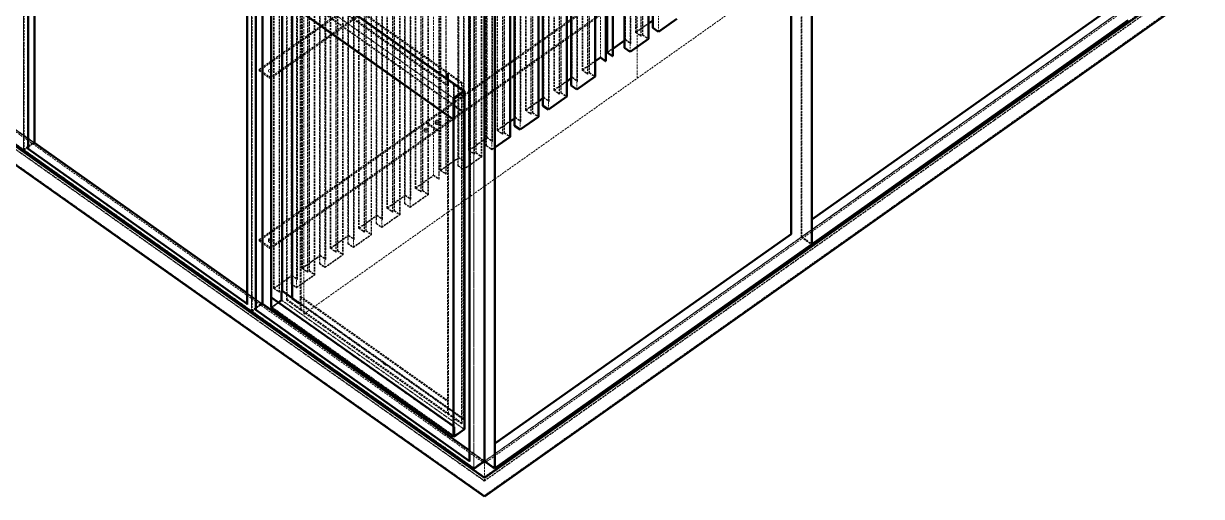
# Model space of a CAD drawing. Header units: millimetres. Extents: x 924 to 14628, y 360 to 10527.
# Drawn here: x 2402 to 4649, y 1210 to 2112 of the extents above; entities that cross this region are included whole.
import ezdxf

# ---------------------------------------------------------------- set-up
doc = ezdxf.new("R2010")
doc.units = ezdxf.units.MM
doc.linetypes.add('Hidden', pattern=[15, 5, -3, 5, -2])
for name, color, linetype, lineweight in [('Default', 7, 'Continuous', 50), ('Edges', 7, 'Hidden', 15), ('HiddenEdges', 2, 'Hidden', 15), ('HiddenSilhouettes', 2, 'Hidden', 15), ('HiddenWires', 7, 'Hidden', 15), ('Silhouettes', 7, 'Continuous', 50), ('Wires', 7, 'Hidden', 15)]:
    doc.layers.add(name, color=color, linetype=linetype, lineweight=lineweight)

# ---------------------------------------------------------------- blocks, each defined once
blk = doc.blocks.new('Isometric')
at = {"layer": 'Edges'}
for points in [[(1377.3, -2073.7), (1377.3, -383.7)], [(-2221.4, -756.4), (545.2, -2712.7)], [(3.5, -1374.9), (467.4, -1702.9)], [(76.7, -1373.9), (451.5, -1638.9)], [(545.2, -2665.3), (2369.5, -1375.3)], [(545.2, -2675.7), (2317.2, -1422.7)], [(1378.2, -2072.3), (2182.6, -1503.5)], [(451.5, -1638.9), (486.8, -1663.9)], [(466.3, -1702.1), (467.4, -1702.9)], [(-615.7, -1826.6), (-599.5, -1815.1)], [(-616.6, -1831.2), (-58, -2226.2)], [(572, -2606.7), (1351.3, -2055.7)], [(1325.3, -2047.7), (1326.1, -2048.3)], [(1351.3, -2055.7), (1376.5, -2073.5)], [(3.5, -2210.4), (467.4, -2538.4)], [(29.3, -2192.2), (288.4, -2375.5)], [(-36.8, -2241.2), (-35.9, -2240.6)], [(-35.9, -2236.6), (-19.7, -2225.1)], [(296.2, -2381), (466.3, -2501.2)], [(467.4, -2538.4), (468.5, -2537.6)]]:
    blk.add_lwpolyline(points, dxfattribs=at)
for points in [[(-627.2, -1834.3, 0), (-627.2, -144.3, 0)], [(-616.6, -1831.2, 0), (-616.6, -162.4, 0)], [(1376.5, -2073.5, 0), (1376.5, -385.2, 0)], [(1351.3, -2055.7, 0), (1351.3, -403, 0)], [(1326.1, -2048.3, 0), (1326.1, -420.8, 0)], [(-47.4, -2244.3, 0), (-47.4, -554.3, 0)], [(-36.8, -2241.2, 0), (-36.8, -572.4, 0)], [(-2221.4, -709, 0), (545.2, -2665.3, 0)], [(-2214.7, -724.2, 0), (545.2, -2675.7, 0)], [(988.2, -1532.9, 0), (988.2, -726.8, 0)], [(916.1, -1583.9, 0), (916.1, -777.8, 0)], [(840.4, -1598.6, 0), (840.4, -792.5, 0)], [(853.7, -1608, 0), (853.7, -801.9, 0)], [(871.5, -1595.4, 0), (871.5, -789.3, 0)], [(780.3, -1679.9, 0), (780.3, -873.8, 0)], [(708.2, -1730.9, 0), (708.2, -924.8, 0)], [(518.3, -2644.3, 0), (518.3, -954.3, 0)], [(571.2, -2643.7, 0), (571.2, -953.7, 0)], [(636, -1781.9, 0), (636, -975.8, 0)], [(3.5, -2235.1, 0), (3.5, -1374.9, 0)], [(545.2, -2712.7, 0), (2369.5, -1422.7, 0)], [(55, -2209.3, 0), (55, -1465.1, 0)], [(1378.2, -2011.5, 0), (2132.2, -1478.3, 0)], [(1378.2, -2036.7, 0), (2157.4, -1485.7, 0)], [(451.5, -1653.7, 0), (451.5, -1638.9, 0)], [(486.8, -1678.7, 0), (486.8, -1663.9, 0)], [(467.4, -1702.9, 0), (494.3, -1683.9, 0)], [(467.4, -1756.7, 0), (467.4, -1702.9, 0)], [(467.4, -2563.1, 0), (467.4, -1702.9, 0)], [(493.1, -1738.5, 0), (493.1, -1685.9, 0)], [(466.3, -1781.6, 0), (466.3, -1755.9, 0)], [(-616.6, -1831.2, 0), (-615.7, -1830.6, 0)], [(572, -2581.5, 0), (1326.1, -2048.3, 0)], [(572, -2642.3, 0), (1376.5, -2073.5, 0)], [(29.3, -2215.7, 0), (466.3, -2524.7, 0)], [(-36.8, -2241.2, 0), (507.7, -2626.2, 0)], [(468.5, -2561.1, 0), (493.1, -2543.7, 0)], [(493.1, -2520.2, 0), (494.3, -2519.4, 0)], [(493.1, -2543.7, 0), (493.1, -2520.2, 0)], [(545.2, -2625.3, 0), (545.2, -2545.1, 0)], [(545.2, -2667.4, 0), (545.2, -2665.3, 0)], [(545.2, -2675.7, 0), (545.2, -2667.4, 0)], [(545.2, -2714.8, 0), (545.2, -2712.7, 0)]]:
    blk.add_polyline3d(points, dxfattribs=at)
at = {"layer": 'HiddenEdges'}
for points in [[(-2212.5, -724.8), (545.2, -2674.8)], [(4.7, -1375.3), (468.5, -1703.3)], [(58.1, -1375.5), (468.2, -1665.5)], [(4.7, -1427.9), (468.5, -1755.9)], [(30.4, -1409.7), (494.3, -1737.7)], [(545.2, -2674.8), (2312.9, -1424.8)], [(1351.3, -2055.3), (2157.4, -1485.3)], [(451.5, -1638.9), (453.6, -1637.4)], [(467.4, -1666.1), (468.2, -1665.5)], [(467.4, -1721.4), (492, -1738.8)], [(-627.2, -1834.3), (-600.3, -1815.3)], [(-625.5, -1833.5), (-615.7, -1826.6)], [(-599.5, -1815.6), (-19.7, -2225.6)], [(1353, -2054.5), (1378.2, -2036.7)], [(2.4, -2234.3), (29.3, -2215.3)], [(3.5, -2235.1), (30.4, -2216.1)], [(29.3, -2215.3), (30.4, -2216.1)], [(30.4, -2191.9), (31.5, -2191.1)], [(30.4, -2216.1), (494.3, -2544.1)], [(31.5, -2191.1), (56.1, -2208.5)], [(41.4, -2215.1), (43.5, -2213.6)], [(57.3, -2210.4), (58.1, -2209.8)], [(57.3, -2210.4), (467.4, -2500.4)], [(76.7, -2208.3), (451.5, -2473.3)], [(-45.7, -2243.5), (-35.9, -2236.6)], [(-20.5, -2225.3), (545.2, -2625.3)], [(-20.5, -2226.2), (-19.7, -2225.6)], [(76.7, -2240.1), (78.8, -2238.6)], [(451.5, -2473.3), (453.6, -2471.8)], [(466.3, -2501.2), (493.1, -2520.2)], [(466.3, -2524.7), (493.1, -2543.7)], [(466.3, -2562.3), (493.1, -2543.3)], [(493.1, -2543.3), (494.3, -2544.1)], [(546.9, -2624.5), (572, -2606.7)]]:
    blk.add_lwpolyline(points, dxfattribs=at)
for points in [[(-627.2, -1832.3, 0), (-627.2, -144, 0)], [(-601.2, -1813.9, 0), (-601.2, -125.6, 0)], [(1351.3, -2055.3, 0), (1351.3, -365.3, 0)], [(1377.3, -2010.9, 0), (1377.3, -372.9, 0)], [(-21.4, -2223.9, 0), (-21.4, -535.6, 0)], [(-19.7, -2225.6, 0), (-19.7, -535.6, 0)], [(-57.1, -2225.6, 0), (-57.1, -556.8, 0)], [(-47.4, -2242.3, 0), (-47.4, -554, 0)], [(974.9, -1522.3, 0), (974.9, -716.2, 0)], [(904, -1553.6, 0), (904, -747.5, 0)], [(943.6, -1544.4, 0), (943.6, -738.3, 0)], [(948.6, -1540.9, 0), (948.6, -734.8, 0)], [(902.8, -1573.3, 0), (902.8, -767.2, 0)], [(917.3, -1563, 0), (917.3, -756.9, 0)], [(807.9, -1640.4, 0), (807.9, -834.3, 0)], [(812.8, -1636.9, 0), (812.8, -830.8, 0)], [(767, -1669.3, 0), (767, -863.2, 0)], [(768.3, -1649.6, 0), (768.3, -843.5, 0)], [(781.6, -1659, 0), (781.6, -852.9, 0)], [(696.1, -1700.6, 0), (696.1, -894.5, 0)], [(735.7, -1691.4, 0), (735.7, -885.3, 0)], [(740.7, -1687.9, 0), (740.7, -881.8, 0)], [(694.9, -1720.3, 0), (694.9, -914.2, 0)], [(709.4, -1710, 0), (709.4, -903.9, 0)], [(508.6, -2625.6, 0), (508.6, -956.8, 0)], [(518.3, -2642.3, 0), (518.3, -954, 0)], [(544.3, -2623.9, 0), (544.3, -935.6, 0)], [(571.2, -2580.9, 0), (571.2, -942.9, 0)], [(624, -1751.6, 0), (624, -945.5, 0)], [(637.3, -1761, 0), (637.3, -954.9, 0)], [(663.6, -1742.4, 0), (663.6, -936.3, 0)], [(668.6, -1738.9, 0), (668.6, -932.8, 0)], [(591.5, -1793.4, 0), (591.5, -987.3, 0)], [(596.4, -1789.9, 0), (596.4, -983.8, 0)], [(622.7, -1771.3, 0), (622.7, -965.2, 0)], [(550.6, -1822.3, 0), (550.6, -1016.2, 0)], [(551.9, -1802.6, 0), (551.9, -996.5, 0)], [(565.2, -1812, 0), (565.2, -1005.9, 0)], [(479.8, -1853.6, 0), (479.8, -1047.5, 0)], [(519.4, -1844.4, 0), (519.4, -1038.3, 0)], [(524.3, -1840.9, 0), (524.3, -1034.8, 0)], [(563.9, -1832.9, 0), (563.9, -1026.8, 0)], [(478.5, -1873.3, 0), (478.5, -1067.2, 0)], [(491.8, -1883.9, 0), (491.8, -1077.8, 0)], [(493.1, -1863, 0), (493.1, -1056.9, 0)], [(416.1, -1898.6, 0), (416.1, -1092.5, 0)], [(429.4, -1908, 0), (429.4, -1101.9, 0)], [(447.2, -1895.4, 0), (447.2, -1089.3, 0)], [(383.6, -1940.4, 0), (383.6, -1134.3, 0)], [(388.6, -1936.9, 0), (388.6, -1130.8, 0)], [(342.7, -1969.3, 0), (342.7, -1163.2, 0)], [(344, -1949.6, 0), (344, -1143.5, 0)], [(357.3, -1959, 0), (357.3, -1152.9, 0)], [(271.9, -2000.6, 0), (271.9, -1194.5, 0)], [(311.5, -1991.4, 0), (311.5, -1185.3, 0)], [(316.4, -1987.9, 0), (316.4, -1181.8, 0)], [(356, -1979.9, 0), (356, -1173.8, 0)], [(270.6, -2020.3, 0), (270.6, -1214.2, 0)], [(283.9, -2030.9, 0), (283.9, -1224.8, 0)], [(285.2, -2010, 0), (285.2, -1203.9, 0)], [(-1406.4, -1245.3, 0), (-600.3, -1815.3, 0)], [(-1405.6, -1245.6, 0), (-599.5, -1815.6, 0)], [(199.8, -2051.6, 0), (199.8, -1245.5, 0)], [(213.1, -2061, 0), (213.1, -1254.9, 0)], [(239.4, -2042.4, 0), (239.4, -1236.3, 0)], [(244.3, -2038.9, 0), (244.3, -1232.8, 0)], [(167.2, -2093.4, 0), (167.2, -1287.3, 0)], [(172.2, -2089.9, 0), (172.2, -1283.8, 0)], [(198.5, -2071.3, 0), (198.5, -1265.2, 0)], [(211.8, -2081.9, 0), (211.8, -1275.8, 0)], [(126.4, -2122.3, 0), (126.4, -1316.2, 0)], [(127.6, -2102.6, 0), (127.6, -1296.5, 0)], [(140.9, -2112, 0), (140.9, -1305.9, 0)], [(43.5, -2213.6, 0), (43.5, -1347.4, 0)], [(55.5, -2153.6, 0), (55.5, -1347.5, 0)], [(95.1, -2144.4, 0), (95.1, -1338.3, 0)], [(100.1, -2140.9, 0), (100.1, -1334.8, 0)], [(139.7, -2132.9, 0), (139.7, -1326.8, 0)], [(29.3, -2215.3, 0), (29.3, -1355.1, 0)], [(54.2, -2173.3, 0), (54.2, -1367.2, 0)], [(57.3, -2210.4, 0), (57.3, -1376.1, 0)], [(67.5, -2183.9, 0), (67.5, -1377.8, 0)], [(68.8, -2163, 0), (68.8, -1356.9, 0)], [(23, -2195.4, 0), (23, -1389.3, 0)], [(76.7, -2240.1, 0), (76.7, -1388.7, 0)], [(78.8, -1404.2, 0), (453.6, -1669.2, 0)], [(31.5, -2191.1, 0), (31.5, -1411.6, 0)], [(453.6, -2503.6, 0), (453.6, -1637.4, 0)], [(0.7, -1652.3, 0), (0.7, -1648.8, 0)], [(451.5, -1670.7, 0), (451.5, -1653.7, 0)], [(466.3, -1666.9, 0), (467.4, -1666.1, 0)], [(466.3, -1755.9, 0), (466.3, -1666.9, 0)], [(468.2, -2499.8, 0), (468.2, -1665.5, 0)], [(486.8, -1663.9, 0), (489, -1662.4, 0)], [(486.8, -2530.1, 0), (486.8, -1678.7, 0)], [(493.1, -2543.3, 0), (493.1, -1683.1, 0)], [(468.5, -2500.1, 0), (468.5, -1720.6, 0)], [(492, -1738.8, 0), (493.1, -1738, 0)], [(396.7, -1765.1, 0), (396.7, -1761.6, 0)], [(492, -2518.3, 0), (492, -1738.8, 0)], [(-600.3, -1816.2, 0), (-600.3, -1781.6, 0)], [(-600.3, -1815.3, 0), (-20.5, -2225.3, 0)], [(-600.3, -1816.2, 0), (-599.5, -1815.6, 0)], [(1378.2, -2011.5, 0), (1378.2, -2011.5, 0)], [(545.2, -2625.3, 0), (1351.3, -2055.3, 0)], [(1351.3, -2055.3, 0), (1377.3, -2073.7, 0)], [(0.7, -2085.1, 0), (0.7, -2081.6, 0)], [(4.7, -2233.1, 0), (4.7, -2209.6, 0)], [(43.5, -2213.6, 0), (78.8, -2238.6, 0)], [(56.1, -2211.2, 0), (57.3, -2210.4, 0)], [(-19.7, -2225.6, 0), (546, -2625.6, 0)], [(78.8, -2238.6, 0), (453.6, -2503.6, 0)], [(453.6, -2503.6, 0), (489, -2528.6, 0)], [(467.4, -2500.9, 0), (468.5, -2500.1, 0)], [(468.5, -2500.1, 0), (493.1, -2517.5, 0)], [(572, -2581.5, 0), (572, -2581.5, 0)], [(545.2, -2626.2, 0), (545.2, -2625.3, 0)], [(545.2, -2674.8, 0), (545.2, -2625.3, 0)], [(545.2, -2667.4, 0), (545.2, -2630.4, 0)]]:
    blk.add_polyline3d(points, dxfattribs=at)
at = {"layer": 'HiddenSilhouettes'}
for points in [[(-2212.5, -675.3), (545.2, -2625.3)], [(-1406.4, -1246.2), (-600.3, -1816.2)], [(-27.6, -1628.8), (396.7, -1328.8)], [(0.7, -1648.8), (425, -1348.8)], [(0.7, -1652.3), (425, -1352.3)], [(29.3, -1357.9), (493.1, -1685.9)], [(57.3, -1376.1), (467.4, -1666.1)], [(545.2, -2625.3), (2312.9, -1375.3)], [(545.2, -2630.4), (2317.2, -1377.4)], [(76.7, -1405.7), (451.5, -1670.7)], [(29.3, -1410.5), (493.1, -1738.5)], [(396.7, -1761.6), (821, -1461.6)], [(396.7, -1765.1), (821, -1465.1)], [(425, -1781.6), (849.2, -1481.6)], [(425, -1785.1), (849.2, -1485.1)], [(931.2, -1534.4), (962.7, -1512.1)], [(974, -1522.9), (974.9, -1522.3)], [(988.2, -1531.7), (1033.2, -1499.9)], [(857.4, -1585.4), (904, -1552.4)], [(904, -1552.4), (918.2, -1562.4)], [(916.1, -1582.7), (961, -1550.9)], [(929.5, -1534.4), (943.6, -1544.4)], [(943.6, -1544.4), (944.5, -1543.8)], [(947.7, -1541.5), (948.6, -1540.9)], [(947.7, -1541.5), (961, -1550.9)], [(948.6, -1540.9), (962.7, -1550.9)], [(859.1, -1585.4), (872.4, -1576)], [(859.1, -1585.4), (872.4, -1594.8)], [(901.9, -1573.9), (902.8, -1573.3)], [(902.8, -1573.3), (916.1, -1582.7)], [(917.3, -1563), (918.2, -1562.4)], [(795.4, -1630.4), (827, -1608.1)], [(453.6, -1637.4), (489, -1662.4)], [(780.3, -1678.7), (825.3, -1646.9)], [(793.7, -1630.4), (807.9, -1640.4)], [(812, -1637.5), (825.3, -1646.9)], [(451.5, -1670.7), (453.6, -1669.2)], [(721.6, -1681.4), (768.3, -1648.4)], [(723.3, -1681.4), (754.8, -1659.1)], [(766.2, -1651.1), (768.3, -1649.6)], [(766.2, -1669.9), (767, -1669.3)], [(767, -1669.3), (780.3, -1678.7)], [(768.3, -1648.4), (782.4, -1658.4)], [(781.6, -1659), (782.4, -1658.4)], [(649.5, -1732.4), (696.1, -1699.4)], [(694, -1702.1), (696.1, -1700.6)], [(696.1, -1699.4), (710.3, -1709.4)], [(696.1, -1700.6), (709.4, -1710)], [(721.6, -1681.4), (735.7, -1691.4)], [(735.7, -1691.4), (736.6, -1690.8)], [(739.8, -1688.5), (740.7, -1687.9)], [(740.7, -1687.9), (754.8, -1697.9)], [(468.5, -1720.6), (493.1, -1738)], [(649.5, -1732.4), (663.6, -1742.4)], [(651.2, -1732.4), (682.7, -1710.1)], [(651.2, -1732.4), (664.5, -1741.8)], [(-27.6, -2061.6), (396.7, -1761.6)], [(396.7, -1761.6), (425, -1781.6)], [(396.7, -1765.1), (425, -1785.1)], [(420.1, -1764.2), (421.4, -1762.6), (423.7, -1761.7), (426.3, -1761.7), (428.5, -1762.6), (429.8, -1764.2), (429.8, -1766), (428.5, -1767.6), (426.3, -1768.5), (423.7, -1768.5), (421.4, -1767.6), (420.1, -1766)], [(579, -1783.4), (610.6, -1761.1)], [(624, -1750.4), (638.2, -1760.4)], [(624, -1751.6), (637.3, -1761)], [(636, -1780.7), (681, -1748.9)], [(637.3, -1761), (638.2, -1760.4)], [(667.7, -1739.5), (668.6, -1738.9)], [(668.6, -1738.9), (682.7, -1748.9)], [(0.7, -2081.6), (425, -1781.6)], [(391.9, -1784.2), (393.2, -1782.6), (395.4, -1781.7), (398, -1781.7), (400.2, -1782.6), (401.5, -1784.2), (401.5, -1786), (400.2, -1787.6), (398, -1788.5), (395.4, -1788.5), (393.2, -1787.6), (391.9, -1786)], [(577.4, -1783.4), (591.5, -1793.4)], [(595.6, -1790.5), (596.4, -1789.9)], [(595.6, -1790.5), (608.9, -1799.9)], [(596.4, -1789.9), (610.6, -1799.9)], [(621.9, -1771.9), (622.7, -1771.3)], [(-600.3, -1816.2), (-20.5, -2226.2)], [(505.2, -1834.4), (551.9, -1801.4)], [(506.9, -1834.4), (551.9, -1802.6)], [(549.8, -1822.9), (563.9, -1832.9)], [(550.6, -1822.3), (563.9, -1831.7)], [(551.9, -1801.4), (566, -1811.4)], [(551.9, -1802.6), (565.2, -1812)], [(563.9, -1831.7), (608.9, -1799.9)], [(563.9, -1832.9), (572, -1827.2)], [(565.2, -1812), (566, -1811.4)], [(-627.2, -1832.3), (-627.2, -1832.3)], [(434.8, -1885.4), (479.8, -1853.6)], [(479.8, -1852.4), (493.9, -1862.4)], [(479.8, -1853.6), (493.1, -1863)], [(491.8, -1882.7), (536.8, -1850.9)], [(505.2, -1834.4), (519.4, -1844.4)], [(506.9, -1834.4), (520.2, -1843.8)], [(519.4, -1844.4), (520.2, -1843.8)], [(524.3, -1840.9), (538.5, -1850.9)], [(433.1, -1885.4), (447.2, -1895.4)], [(434.8, -1885.4), (448.1, -1894.8)], [(477.7, -1873.9), (491.8, -1883.9)], [(478.5, -1873.3), (491.8, -1882.7)], [(371.2, -1930.4), (416.1, -1898.6)], [(416.1, -1897.4), (430.3, -1907.4)], [(416.1, -1898.6), (429.4, -1908)], [(429.4, -1908), (430.3, -1907.4)], [(447.2, -1895.4), (448.1, -1894.8)], [(356, -1979.9), (402.7, -1946.9)], [(369.5, -1930.4), (383.6, -1940.4)], [(383.6, -1940.4), (384.5, -1939.8)], [(387.7, -1937.5), (388.6, -1936.9)], [(297.3, -1981.4), (344, -1948.4)], [(341.9, -1969.9), (342.7, -1969.3)], [(341.9, -1969.9), (356, -1979.9)], [(344, -1948.4), (358.1, -1958.4)], [(344, -1949.6), (357.3, -1959)], [(226.9, -2032.4), (271.9, -2000.6)], [(297.3, -1981.4), (311.5, -1991.4)], [(299, -1981.4), (312.3, -1990.8)], [(311.5, -1991.4), (312.3, -1990.8)], [(315.6, -1988.5), (328.9, -1997.9)], [(316.4, -1987.9), (330.6, -1997.9)], [(225.2, -2032.4), (239.4, -2042.4)], [(269.8, -2020.9), (270.6, -2020.3)], [(269.8, -2020.9), (283.9, -2030.9)], [(270.6, -2020.3), (283.9, -2029.7)], [(285.2, -2010), (286, -2009.4)], [(1377.3, -2010.9), (1378.2, -2010.3)], [(1377.3, -2010.9), (1378.2, -2011.5)], [(-4.1, -2064.2), (-2.8, -2062.6), (-0.6, -2061.7), (2, -2061.7), (4.2, -2062.6), (5.5, -2064.2), (5.5, -2066), (4.2, -2067.6), (2, -2068.5), (-0.6, -2068.5), (-2.8, -2067.6), (-4.1, -2066)], [(199.8, -2050.4), (213.9, -2060.4)], [(199.8, -2051.6), (213.1, -2061)], [(211.8, -2080.7), (256.8, -2048.9)], [(213.1, -2061), (213.9, -2060.4)], [(239.4, -2042.4), (240.2, -2041.8)], [(243.5, -2039.5), (244.3, -2038.9)], [(243.5, -2039.5), (256.8, -2048.9)], [(244.3, -2038.9), (258.4, -2048.9)], [(1353, -2054.5), (1378.2, -2072.3)], [(153.1, -2083.4), (167.2, -2093.4)], [(154.8, -2083.4), (168.1, -2092.8)], [(167.2, -2093.4), (168.1, -2092.8)], [(171.3, -2090.5), (172.2, -2089.9)], [(171.3, -2090.5), (184.6, -2099.9)], [(197.6, -2071.9), (198.5, -2071.3)], [(197.6, -2071.9), (211.8, -2081.9)], [(82.7, -2134.4), (127.6, -2102.6)], [(125.5, -2122.9), (126.4, -2122.3)], [(125.5, -2122.9), (139.7, -2132.9)], [(126.4, -2122.3), (139.7, -2131.7)], [(127.6, -2101.4), (141.8, -2111.4)], [(127.6, -2102.6), (140.9, -2112)], [(139.7, -2131.7), (184.6, -2099.9)], [(140.9, -2112), (141.8, -2111.4)], [(10.5, -2185.4), (55.5, -2153.6)], [(55.5, -2152.4), (69.7, -2162.4)], [(55.5, -2153.6), (68.8, -2163)], [(67.5, -2182.7), (112.5, -2150.9)], [(81, -2134.4), (95.1, -2144.4)], [(82.7, -2134.4), (96, -2143.8)], [(99.2, -2141.5), (112.5, -2150.9)], [(100.1, -2140.9), (114.2, -2150.9)], [(10.5, -2185.4), (23.8, -2194.8)], [(53.4, -2173.9), (54.2, -2173.3)], [(53.4, -2173.9), (67.5, -2183.9)], [(54.2, -2173.3), (67.5, -2182.7)], [(68.8, -2163), (69.7, -2162.4)], [(-58, -2198), (-21.4, -2223.9)], [(23, -2195.4), (23.8, -2194.8)], [(30.4, -2191.4), (30.4, -2191.4)], [(56.1, -2209.6), (494.3, -2519.4)], [(58.1, -2209.8), (468.2, -2499.8)], [(76.7, -2208.3), (78.8, -2206.8)], [(78.8, -2206.8), (453.6, -2471.8)], [(-58, -2225), (-57.1, -2225.6)], [(-47.4, -2242.3), (-21.4, -2223.9)], [(-47.4, -2244.3), (-20.5, -2225.3)], [(-20.5, -2226.2), (545.2, -2626.2)], [(4.7, -2233.1), (468.5, -2561.1)], [(76.7, -2240.1), (451.5, -2505.1)], [(451.5, -2505.1), (453.6, -2503.6)], [(451.5, -2505.1), (486.8, -2530.1)], [(466.3, -2501.2), (467.4, -2500.4)], [(467.4, -2500.4), (468.2, -2499.8)], [(467.4, -2500.9), (492, -2518.3)], [(466.3, -2536), (468.5, -2537.6)], [(492, -2518.3), (493.1, -2517.5)], [(571.2, -2580.9), (572, -2580.3)], [(545.2, -2626.2), (546, -2625.6)]]:
    blk.add_lwpolyline(points, dxfattribs=at)
for points in [[(420.1, -1760.6), (421.4, -1759.1), (423.7, -1758.1), (426.3, -1758.1), (428.5, -1759.1), (429.8, -1760.6), (429.8, -1762.5), (428.5, -1764.1), (426.3, -1765), (423.7, -1765), (421.4, -1764.1), (420.1, -1762.5)], [(391.9, -1780.6), (393.2, -1779.1), (395.4, -1778.1), (398, -1778.1), (400.2, -1779.1), (401.5, -1780.6), (401.5, -1782.5), (400.2, -1784.1), (398, -1785), (395.4, -1785), (393.2, -1784.1), (391.9, -1782.5)], [(1377.3, -2010.9)], [(-4.1, -2060.6), (-2.8, -2059.1), (-0.6, -2058.1), (2, -2058.1), (4.2, -2059.1), (5.5, -2060.6), (5.5, -2062.5), (4.2, -2064.1), (2, -2065), (-0.6, -2065), (-2.8, -2064.1), (-4.1, -2062.5)], [(56.1, -2208.5)], [(518.3, -2642.3)]]:
    blk.add_lwpolyline(points, close=True, dxfattribs=at)
for points in [[(-625.5, -1833.5, 0), (-625.5, -145.2, 0)], [(-600.3, -1815.3, 0), (-600.3, -125.3, 0)], [(1353, -2054.5, 0), (1353, -366.2, 0)], [(-45.7, -2243.5, 0), (-45.7, -555.2, 0)], [(-20.5, -2226.2, 0), (-20.5, -593.9, 0)], [(-2214.7, -678.9, 0), (545.2, -2630.4, 0)], [(929.5, -1534.4, 0), (929.5, -728.3, 0)], [(931.2, -1534.4, 0), (931.2, -728.3, 0)], [(944.5, -1543.8, 0), (944.5, -737.7, 0)], [(947.7, -1541.5, 0), (947.7, -735.4, 0)], [(961, -1550.9, 0), (961, -744.8, 0)], [(918.2, -1562.4, 0), (918.2, -756.3, 0)], [(859.1, -1585.4, 0), (859.1, -779.3, 0)], [(793.7, -1630.4, 0), (793.7, -824.3, 0)], [(795.4, -1630.4, 0), (795.4, -824.3, 0)], [(808.7, -1639.8, 0), (808.7, -833.7, 0)], [(812, -1637.5, 0), (812, -831.4, 0)], [(782.4, -1658.4, 0), (782.4, -852.3, 0)], [(825.3, -1646.9, 0), (825.3, -840.8, 0)], [(721.6, -1681.4, 0), (721.6, -875.3, 0)], [(723.3, -1681.4, 0), (723.3, -875.3, 0)], [(736.6, -1690.8, 0), (736.6, -884.7, 0)], [(739.8, -1688.5, 0), (739.8, -882.4, 0)], [(753.1, -1697.9, 0), (753.1, -891.8, 0)], [(649.5, -1732.4, 0), (649.5, -926.3, 0)], [(651.2, -1732.4, 0), (651.2, -926.3, 0)], [(710.3, -1709.4, 0), (710.3, -903.3, 0)], [(546, -2625.6, 0), (546, -935.6, 0)], [(546.9, -2624.5, 0), (546.9, -936.2, 0)], [(638.2, -1760.4, 0), (638.2, -954.3, 0)], [(664.5, -1741.8, 0), (664.5, -935.7, 0)], [(667.7, -1739.5, 0), (667.7, -933.4, 0)], [(681, -1748.9, 0), (681, -942.8, 0)], [(577.4, -1783.4, 0), (577.4, -977.3, 0)], [(579, -1783.4, 0), (579, -977.3, 0)], [(592.3, -1792.8, 0), (592.3, -986.7, 0)], [(595.6, -1790.5, 0), (595.6, -984.4, 0)], [(549.8, -1822.9, 0), (549.8, -1016.8, 0)], [(566, -1811.4, 0), (566, -1005.3, 0)], [(608.9, -1799.9, 0), (608.9, -993.8, 0)], [(505.2, -1834.4, 0), (505.2, -1028.3, 0)], [(506.9, -1834.4, 0), (506.9, -1028.3, 0)], [(520.2, -1843.8, 0), (520.2, -1037.7, 0)], [(523.5, -1841.5, 0), (523.5, -1035.4, 0)], [(536.8, -1850.9, 0), (536.8, -1044.8, 0)], [(538.5, -1850.9, 0), (538.5, -1044.8, 0)], [(477.7, -1873.9, 0), (477.7, -1067.8, 0)], [(493.9, -1862.4, 0), (493.9, -1056.3, 0)], [(430.3, -1907.4, 0), (430.3, -1101.3, 0)], [(433.1, -1885.4, 0), (433.1, -1079.3, 0)], [(434.8, -1885.4, 0), (434.8, -1079.3, 0)], [(448.1, -1894.8, 0), (448.1, -1088.7, 0)], [(369.5, -1930.4, 0), (369.5, -1124.3, 0)], [(371.2, -1930.4, 0), (371.2, -1124.3, 0)], [(384.5, -1939.8, 0), (384.5, -1133.7, 0)], [(387.7, -1937.5, 0), (387.7, -1131.4, 0)], [(341.9, -1969.9, 0), (341.9, -1163.8, 0)], [(358.1, -1958.4, 0), (358.1, -1152.3, 0)], [(401, -1946.9, 0), (401, -1140.8, 0)], [(402.7, -1946.9, 0), (402.7, -1140.8, 0)], [(297.3, -1981.4, 0), (297.3, -1175.3, 0)], [(299, -1981.4, 0), (299, -1175.3, 0)], [(312.3, -1990.8, 0), (312.3, -1184.7, 0)], [(315.6, -1988.5, 0), (315.6, -1182.4, 0)], [(328.9, -1997.9, 0), (328.9, -1191.8, 0)], [(330.6, -1997.9, 0), (330.6, -1191.8, 0)], [(225.2, -2032.4, 0), (225.2, -1226.3, 0)], [(226.9, -2032.4, 0), (226.9, -1226.3, 0)], [(269.8, -2020.9, 0), (269.8, -1214.8, 0)], [(286, -2009.4, 0), (286, -1203.3, 0)], [(213.9, -2060.4, 0), (213.9, -1254.3, 0)], [(240.2, -2041.8, 0), (240.2, -1235.7, 0)], [(243.5, -2039.5, 0), (243.5, -1233.4, 0)], [(256.8, -2048.9, 0), (256.8, -1242.8, 0)], [(258.4, -2048.9, 0), (258.4, -1242.8, 0)], [(-1431.6, -1263.5, 0), (-627.2, -1832.3, 0)], [(153.1, -2083.4, 0), (153.1, -1277.3, 0)], [(154.8, -2083.4, 0), (154.8, -1277.3, 0)], [(168.1, -2092.8, 0), (168.1, -1286.7, 0)], [(171.3, -2090.5, 0), (171.3, -1284.4, 0)], [(197.6, -2071.9, 0), (197.6, -1265.8, 0)], [(125.5, -2122.9, 0), (125.5, -1316.8, 0)], [(141.8, -2111.4, 0), (141.8, -1305.3, 0)], [(184.6, -2099.9, 0), (184.6, -1293.8, 0)], [(186.3, -2099.9, 0), (186.3, -1293.8, 0)], [(-27.6, -1632.3, 0), (396.7, -1332.3, 0)], [(81, -2134.4, 0), (81, -1328.3, 0)], [(82.7, -2134.4, 0), (82.7, -1328.3, 0)], [(96, -2143.8, 0), (96, -1337.7, 0)], [(99.2, -2141.5, 0), (99.2, -1335.4, 0)], [(112.5, -2150.9, 0), (112.5, -1344.8, 0)], [(114.2, -2150.9, 0), (114.2, -1344.8, 0)], [(41.4, -2215.1, 0), (41.4, -1363.7, 0)], [(53.4, -2173.9, 0), (53.4, -1367.8, 0)], [(58.1, -2209.8, 0), (58.1, -1375.5, 0)], [(69.7, -2162.4, 0), (69.7, -1356.3, 0)], [(78.8, -2238.6, 0), (78.8, -1372.4, 0)], [(78.8, -1372.4, 0), (453.6, -1637.4, 0)], [(8.8, -2185.4, 0), (8.8, -1379.3, 0)], [(10.5, -2185.4, 0), (10.5, -1379.3, 0)], [(23.8, -2194.8, 0), (23.8, -1388.7, 0)], [(929.5, -1534.4, 0), (976.2, -1501.4, 0)], [(974.9, -1522.3, 0), (988.2, -1531.7, 0)], [(901.9, -1555.1, 0), (904, -1553.6, 0)], [(904, -1553.6, 0), (917.3, -1563, 0)], [(931.2, -1534.4, 0), (944.5, -1543.8, 0)], [(793.7, -1630.4, 0), (840.4, -1597.4, 0)], [(840.4, -1597.4, 0), (854.5, -1607.4, 0)], [(-27.6, -1632.3, 0), (-27.6, -1628.8, 0)], [(-27.6, -1628.8, 0), (0.7, -1648.8, 0)], [(-27.6, -1632.3, 0), (0.7, -1652.3, 0)], [(453.6, -1669.2, 0), (453.6, -1637.4, 0)], [(795.4, -1630.4, 0), (808.7, -1639.8, 0)], [(807.9, -1640.4, 0), (808.7, -1639.8, 0)], [(812, -1637.5, 0), (812.8, -1636.9, 0)], [(812.8, -1636.9, 0), (827, -1646.9, 0)], [(451.5, -2505.1, 0), (451.5, -1653.7, 0)], [(467.4, -1781.6, 0), (467.4, -1666.1, 0)], [(489, -2528.6, 0), (489, -1662.4, 0)], [(768.3, -1649.6, 0), (781.6, -1659, 0)], [(708.2, -1729.7, 0), (753.1, -1697.9, 0)], [(723.3, -1681.4, 0), (736.6, -1690.8, 0)], [(739.8, -1688.5, 0), (753.1, -1697.9, 0)], [(467.4, -1721.4, 0), (468.5, -1720.6, 0)], [(493.1, -2517.5, 0), (493.1, -1738, 0)], [(694, -1720.9, 0), (694.9, -1720.3, 0)], [(694.9, -1720.3, 0), (708.2, -1729.7, 0)], [(709.4, -1710, 0), (710.3, -1709.4, 0)], [(-27.6, -2065.1, 0), (396.7, -1765.1, 0)], [(420.1, -1766, 0), (420.1, -1762.5, 0)], [(429.8, -1764.2, 0), (429.8, -1760.6, 0)], [(577.4, -1783.4, 0), (624, -1750.4, 0)], [(621.9, -1753.1, 0), (624, -1751.6, 0)], [(663.6, -1742.4, 0), (664.5, -1741.8, 0)], [(667.7, -1739.5, 0), (681, -1748.9, 0)], [(-637.8, -1788, 0), (-601.2, -1813.9, 0)], [(-599.5, -1815.6, 0), (-599.5, -1781.6, 0)], [(0.7, -2085.1, 0), (425, -1785.1, 0)], [(391.9, -1786, 0), (391.9, -1782.5, 0)], [(401.5, -1784.2, 0), (401.5, -1781.6, 0)], [(425, -1785.1, 0), (425, -1781.6, 0)], [(579, -1783.4, 0), (592.3, -1792.8, 0)], [(591.5, -1793.4, 0), (592.3, -1792.8, 0)], [(622.7, -1771.3, 0), (636, -1780.7, 0)], [(-627.2, -1832.3, 0), (-601.2, -1813.9, 0)], [(549.8, -1822.9, 0), (550.6, -1822.3, 0)], [(-625.5, -1833.5, 0), (-47.4, -2242.3, 0)], [(433.1, -1885.4, 0), (479.8, -1852.4, 0)], [(491.8, -1883.9, 0), (538.5, -1850.9, 0)], [(523.5, -1841.5, 0), (524.3, -1840.9, 0)], [(523.5, -1841.5, 0), (536.8, -1850.9, 0)], [(477.7, -1873.9, 0), (478.5, -1873.3, 0)], [(493.1, -1863, 0), (493.9, -1862.4, 0)], [(369.5, -1930.4, 0), (416.1, -1897.4, 0)], [(356, -1978.7, 0), (401, -1946.9, 0)], [(371.2, -1930.4, 0), (384.5, -1939.8, 0)], [(387.7, -1937.5, 0), (401, -1946.9, 0)], [(388.6, -1936.9, 0), (402.7, -1946.9, 0)], [(299, -1981.4, 0), (344, -1949.6, 0)], [(342.7, -1969.3, 0), (356, -1978.7, 0)], [(357.3, -1959, 0), (358.1, -1958.4, 0)], [(225.2, -2032.4, 0), (271.9, -1999.4, 0)], [(271.9, -1999.4, 0), (286, -2009.4, 0)], [(271.9, -2000.6, 0), (285.2, -2010, 0)], [(283.9, -2029.7, 0), (328.9, -1997.9, 0)], [(283.9, -2030.9, 0), (330.6, -1997.9, 0)], [(315.6, -1988.5, 0), (316.4, -1987.9, 0)], [(226.9, -2032.4, 0), (240.2, -2041.8, 0)], [(1378.2, -2011.5, 0), (1378.2, -2011.5, 0)], [(-27.6, -2065.1, 0), (-27.6, -2061.6, 0)], [(-27.6, -2061.6, 0), (0.7, -2081.6, 0)], [(-27.6, -2065.1, 0), (0.7, -2085.1, 0)], [(-4.1, -2066, 0), (-4.1, -2062.5, 0)], [(5.5, -2064.2, 0), (5.5, -2060.6, 0)], [(153.1, -2083.4, 0), (199.8, -2050.4, 0)], [(154.8, -2083.4, 0), (199.8, -2051.6, 0)], [(211.8, -2081.9, 0), (258.4, -2048.9, 0)], [(172.2, -2089.9, 0), (186.3, -2099.9, 0)], [(198.5, -2071.3, 0), (211.8, -2080.7, 0)], [(30.4, -2216.1, 0), (30.4, -2120.9, 0)], [(81, -2134.4, 0), (127.6, -2101.4, 0)], [(139.7, -2132.9, 0), (186.3, -2099.9, 0)], [(8.8, -2185.4, 0), (55.5, -2152.4, 0)], [(67.5, -2183.9, 0), (114.2, -2150.9, 0)], [(95.1, -2144.4, 0), (96, -2143.8, 0)], [(99.2, -2141.5, 0), (100.1, -2140.9, 0)], [(8.8, -2185.4, 0), (23, -2195.4, 0)], [(-20.5, -2225.3, 0), (-20.5, -2205.8, 0)], [(30.4, -2191.4, 0), (55.3, -2209.1, 0)], [(41.4, -2215.1, 0), (76.7, -2240.1, 0)], [(-58, -2226.2, 0), (-57.1, -2225.6, 0)], [(-45.7, -2243.5, 0), (518.3, -2642.3, 0)], [(4.7, -2233.1, 0), (21.3, -2221.4, 0)], [(486.8, -2530.1, 0), (489, -2528.6, 0)], [(507.7, -2598, 0), (544.3, -2623.9, 0)], [(571.2, -2580.9, 0), (572, -2581.5, 0)], [(571.2, -2580.9, 0), (571.2, -2580.9, 0)], [(572, -2581.5, 0), (572, -2581.5, 0)], [(507.7, -2625, 0), (508.6, -2625.6, 0)], [(507.7, -2626.2, 0), (508.6, -2625.6, 0)], [(518.3, -2642.3, 0), (544.3, -2623.9, 0)], [(546.9, -2624.5, 0), (572, -2642.3, 0)]]:
    blk.add_polyline3d(points, dxfattribs=at)
at = {"layer": 'HiddenWires'}
for points in [[(-4.1, -1633.3), (-4.1, -1631.4)], [(-4.1, -1633.3), (-2.8, -1634.8)], [(-2.8, -1629.8), (-0.6, -1628.9)], [(-2.8, -1634.8), (-0.6, -1635.8)], [(-0.6, -1628.9), (2, -1628.9)], [(2, -1628.9), (4.2, -1629.8)], [(2, -1635.8), (4.2, -1634.8)], [(4.2, -1629.8), (5.5, -1631.4)], [(4.2, -1634.8), (5.5, -1633.3)], [(5.5, -1633.3), (5.5, -1631.4)], [(509.8, -1951.2), (572, -1907.2)], [(85.6, -2251.2), (509.8, -1951.2)]]:
    blk.add_lwpolyline(points, dxfattribs=at)
for points in [[(509.8, -1951.2, 0), (509.8, -1145.1, 0)], [(85.6, -2251.2, 0), (85.6, -1445.1, 0)], [(-4.1, -1631.4, 0), (-2.8, -1629.8, 0)], [(-0.6, -1635.8, 0), (2, -1635.8, 0)]]:
    blk.add_polyline3d(points, dxfattribs=at)
at = {"layer": 'Silhouettes'}
for points in [[(-2221.4, -711.1), (545.2, -2667.4)], [(-2221.4, -758.5), (545.2, -2714.8)], [(30.4, -1355.9), (494.3, -1683.9)], [(545.2, -2667.4), (2369.5, -1377.4)], [(3.5, -1428.7), (467.4, -1756.7)], [(545.2, -2714.8), (2369.5, -1424.8)], [(1378.2, -2010.3), (2131.4, -1477.7)], [(974, -1522.9), (988.2, -1532.9)], [(1377.3, -2073.7), (2183.4, -1503.7)], [(872.4, -1576), (901.9, -1555.1)], [(827, -1608.1), (840.4, -1598.6)], [(853.7, -1608), (854.5, -1607.4)], [(871.5, -1595.4), (872.4, -1594.8)], [(766.2, -1669.9), (780.3, -1679.9)], [(466.3, -1702.1), (493.1, -1683.1)], [(468.5, -1703.3), (493.1, -1685.9)], [(708.2, -1730.9), (754.8, -1697.9)], [(694, -1720.9), (708.2, -1730.9)], [(467.4, -1756.7), (468.5, -1755.9)], [(621.9, -1771.9), (636, -1781.9)], [(-599.5, -1815.1), (-58, -2198)], [(572, -1827.2), (610.6, -1799.9)], [(-627.2, -1834.3), (-47.4, -2244.3)], [(-615.7, -1830.6), (-58, -2225)], [(571.2, -2643.7), (1377.3, -2073.7)], [(4.7, -2209.6), (466.3, -2536)], [(30.4, -2191.9), (55, -2209.3)], [(55, -2209.3), (56.1, -2208.5)], [(55.3, -2209.1), (56.1, -2209.6)], [(-47.4, -2244.3), (518.3, -2644.3)], [(-35.9, -2240.6), (507.7, -2625)], [(2.4, -2234.3), (3.5, -2235.1)], [(3.5, -2235.1), (467.4, -2563.1)], [(466.3, -2501.2), (466.3, -2501.2)], [(467.4, -2563.1), (494.3, -2544.1)], [(466.3, -2562.3), (467.4, -2563.1)], [(518.3, -2644.3), (545.2, -2625.3)], [(545.2, -2625.3), (571.2, -2643.7)]]:
    blk.add_lwpolyline(points, dxfattribs=at)
for points in [[(-615.7, -1830.6, 0), (-615.7, -163, 0)], [(-599.5, -1815.1, 0), (-599.5, -174.5, 0)], [(1378.2, -2072.3, 0), (1378.2, -384, 0)], [(1325.3, -2047.7, 0), (1325.3, -421.4, 0)], [(-58, -2226.2, 0), (-58, -557.4, 0)], [(-35.9, -2240.6, 0), (-35.9, -573, 0)], [(-19.7, -2225.1, 0), (-19.7, -584.5, 0)], [(974, -1522.9, 0), (974, -716.8, 0)], [(962.7, -1550.9, 0), (962.7, -744.8, 0)], [(901.9, -1573.9, 0), (901.9, -767.8, 0)], [(854.5, -1607.4, 0), (854.5, -801.3, 0)], [(857.4, -1585.4, 0), (857.4, -779.3, 0)], [(872.4, -1594.8, 0), (872.4, -788.7, 0)], [(766.2, -1669.9, 0), (766.2, -863.8, 0)], [(827, -1646.9, 0), (827, -840.8, 0)], [(754.8, -1697.9, 0), (754.8, -891.8, 0)], [(694, -1720.9, 0), (694, -914.8, 0)], [(507.7, -2626.2, 0), (507.7, -957.4, 0)], [(545.2, -2625.3, 0), (545.2, -935.3, 0)], [(572, -2642.3, 0), (572, -954, 0)], [(682.7, -1748.9, 0), (682.7, -942.8, 0)], [(621.9, -1771.9, 0), (621.9, -965.8, 0)], [(610.6, -1799.9, 0), (610.6, -993.8, 0)], [(-1433.3, -1264.3, 0), (-627.2, -1834.3, 0)], [(2.4, -2234.3, 0), (2.4, -1374.1, 0)], [(30.4, -2191.9, 0), (30.4, -1447.7, 0)], [(56.1, -2211.2, 0), (56.1, -1465.9, 0)], [(962.7, -1512.1, 0), (974, -1504.1, 0)], [(988.2, -1532.9, 0), (1034.9, -1499.9, 0)], [(916.1, -1583.9, 0), (962.7, -1550.9, 0)], [(857.4, -1585.4, 0), (871.5, -1595.4, 0)], [(901.9, -1573.9, 0), (916.1, -1583.9, 0)], [(840.4, -1598.6, 0), (853.7, -1608, 0)], [(451.5, -1653.7, 0), (451.5, -1638.9, 0)], [(780.3, -1679.9, 0), (827, -1646.9, 0)], [(754.8, -1659.1, 0), (766.2, -1651.1, 0)], [(466.3, -2562.3, 0), (466.3, -1702.1, 0)], [(468.5, -1755.9, 0), (468.5, -1703.3, 0)], [(493.1, -1683.1, 0), (494.3, -1683.9, 0)], [(494.3, -1737.7, 0), (494.3, -1683.9, 0)], [(494.3, -2544.1, 0), (494.3, -1696.8, 0)], [(682.7, -1710.1, 0), (694, -1702.1, 0)], [(493.1, -1738.5, 0), (494.3, -1737.7, 0)], [(610.6, -1761.1, 0), (621.9, -1753.1, 0)], [(636, -1781.9, 0), (682.7, -1748.9, 0)], [(572, -2580.3, 0), (1325.3, -2047.7, 0)], [(3.5, -2210.4, 0), (4.7, -2209.6, 0)], [(21.3, -2221.4, 0), (29.3, -2215.7, 0)], [(29.3, -2192.2, 0), (30.4, -2191.4, 0)], [(29.3, -2215.7, 0), (29.3, -2192.2, 0)], [(56.1, -2211.2, 0), (74, -2223.9, 0)], [(-19.7, -2225.1, 0), (507.7, -2598, 0)], [(288.4, -2375.5, 0), (296.2, -2381, 0)], [(468.5, -2561.1, 0), (468.5, -2537.6, 0)]]:
    blk.add_polyline3d(points, dxfattribs=at)
for points in [[(494.3, -2519.4, 0)], [(545.2, -2625.3, 0)]]:
    blk.add_polyline3d(points, close=True, dxfattribs=at)
at = {"layer": 'Wires'}
blk.add_lwpolyline([(934.1, -1651.2), (1325.3, -1374.6)], dxfattribs=at)
for points in [[(934.1, -1651.2, 0), (934.1, -845.1, 0)], [(572, -1907.2, 0), (934.1, -1651.2, 0)]]:
    blk.add_polyline3d(points, dxfattribs=at)

msp = doc.modelspace()

# ---------------------------------------------------------------- block references
at = {"layer": 'Default', "xscale": 0.75, "yscale": 0.75, "zscale": 0.75}
msp.add_blockref('Isometric', (2872, 3246), dxfattribs=at)

doc.saveas('drawing.dxf')
